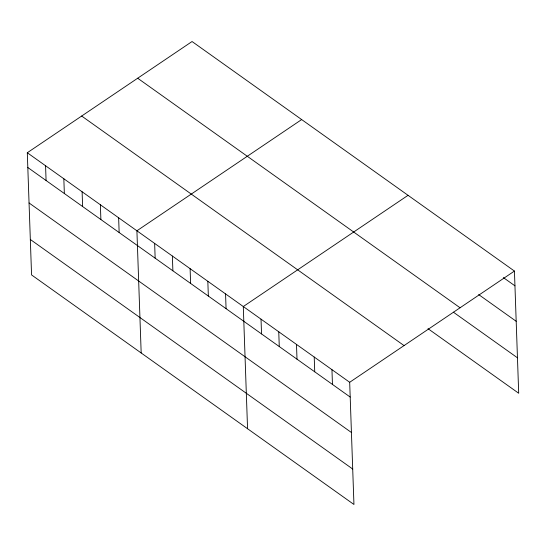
<?xml version="1.0" encoding="UTF-8"?>
<svg xmlns="http://www.w3.org/2000/svg" width="546" height="546" viewBox="0 0 546 546"><rect width="100%" height="100%" fill="white"/><g stroke="black" fill="none" stroke-linecap="round" stroke-linejoin="round"><path stroke-width="0.82" d="M27.3 152.744L349.679 382.289L353.945 504.477L31.566 274.931L27.3 152.744L192.055 41.523L514.434 271.069L518.7 393.257L428.003 328.672M301.665 119.567L136.91 230.787L141.175 352.975M408.046 195.318L243.291 306.538L247.563 428.726M349.679 382.289L514.434 271.069M503.357 277.58L514.946 285.838M478.678 294.581L516.188 321.287M137.688 78.228L460.066 307.773M453.357 312.162L517.465 357.807M81.668 116.039L404.047 345.584M27.819 167.513L350.191 397.058M29.054 202.962L351.433 432.507M30.33 239.482L352.709 469.028M331.948 369.662L332.459 384.432M314.216 357.036L314.735 371.806M296.485 344.417L297.004 359.179M278.753 331.791L279.272 346.553M261.022 319.164L261.541 333.934M225.559 293.912L226.078 308.681M207.828 281.292L208.347 296.055M190.104 268.666L190.615 283.429M172.372 256.04L172.884 270.802M154.641 243.414L155.153 258.183M118.639 217.779L119.158 232.548M100.375 204.77L100.887 219.54M82.105 191.769L82.617 206.531M63.834 178.76L64.353 193.523M45.571 165.752L46.082 180.514"/></g></svg>
